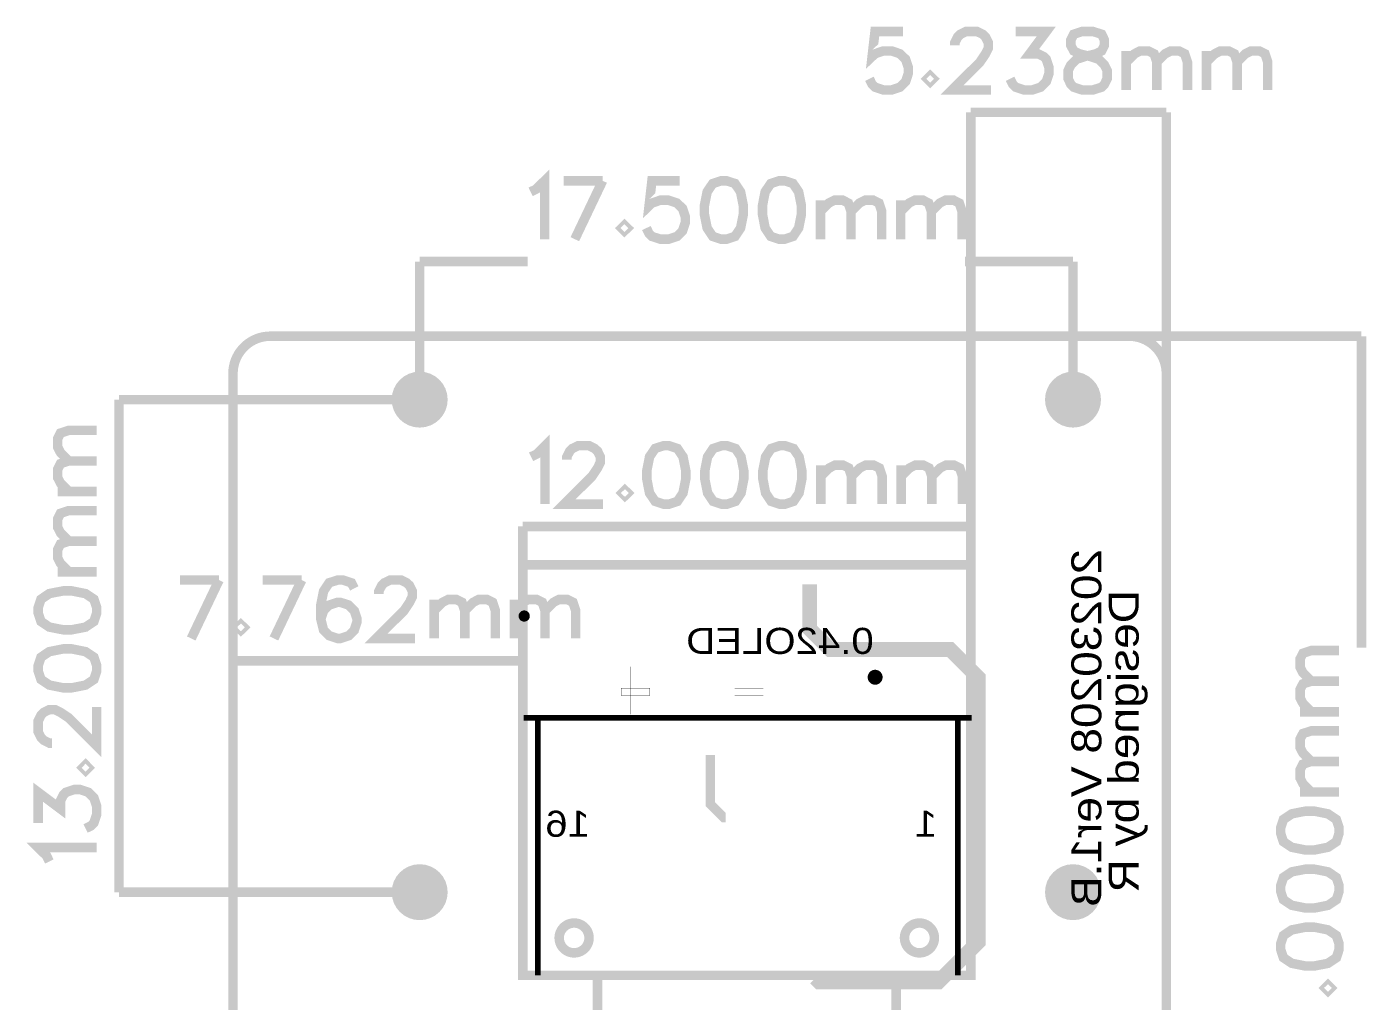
# Model space of a CAD drawing. Header units: millimetres. Extents: x -5.5 to 30.4, y -4.5 to 37.3.
# Drawn here: x -5.52 to 30.35, y 11.18 to 37.29 of the extents above; entities that cross this region are included whole.
import ezdxf
from ezdxf.enums import TextEntityAlignment as Align

# ---------------------------------------------------------------- set-up
doc = ezdxf.new("R2010")
doc.units = ezdxf.units.MM
for name, color, linetype, true_color in [('Board Outline Layer', 7, 'Continuous', 0xff00ff), ('Bottom Layer', 7, 'Continuous', 0x0000ff), ('Bottom Silkscreen Layer', 7, 'Continuous', 0x66cc33), ('Document Layer', 7, 'Continuous', 0x6464ff), ('Multi-Layer', 7, 'Continuous', 0xc0c0c0)]:
    doc.layers.add(name, color=color, linetype=linetype, true_color=true_color)
doc.styles.get("Standard").update_dxf_attribs({"font": 'arial.ttf'})

msp = doc.modelspace()

# ---------------------------------------------------------------- hatches: boundary and pattern name
at = {"layer": 'Multi-Layer'}
for points in [[(4.25, 27.3, 1), (5.75, 27.3, 1)], [(4.25, 27.3, 1), (5.75, 27.3, 1)], [(21.75, 27.3, 1), (23.25, 27.3, 1)], [(21.75, 27.3, 1), (23.25, 27.3, 1)], [(4.25, 14.1, 1), (5.75, 14.1, 1)], [(4.25, 14.1, 1), (5.75, 14.1, 1)], [(21.75, 14.1, 1), (23.25, 14.1, 1)], [(21.75, 14.1, 1), (23.25, 14.1, 1)]]:
    msp.add_hatch(color=256, dxfattribs=at).paths.add_polyline_path(points)

# ---------------------------------------------------------------- linework, layer by layer
at = {"layer": 'Board Outline Layer', "const_width": 0.254}
for points in [[(1, 0, -0.414214), (0, 1), (0, 28, -0.414214), (1, 29)], [(24, 29, -0.414214), (25, 28), (25, 1, -0.414214), (24, 0)]]:
    msp.add_lwpolyline(points, format="xyb", dxfattribs=at)
msp.add_lwpolyline([(1, 29), (24, 29)], dxfattribs=at)
at = {"layer": 'Bottom Layer'}
for points, const_width in [([(15.447, 22.353), (15.447, 21.153), (16, 20.6), (19.214, 20.6), (19.961, 19.853), (19.961, 12.761), (18.9, 11.7), (15.7, 11.7), (15.6, 11.8)], 0.4), ([(12.787, 17.774), (12.787, 16.454), (13.141, 16.1), (13.2, 16.1)], 0.254)]:
    msp.add_lwpolyline(points, dxfattribs=dict(at, const_width=const_width))
at = {"layer": 'Bottom Silkscreen Layer', "const_width": 0.254}
msp.add_lwpolyline([(19.762, 11.874), (19.762, 22.874), (7.762, 22.874), (7.762, 11.874)], close=True, dxfattribs=at)
msp.add_lwpolyline([(19.762, 11.874), (19.762, 22.874), (7.762, 22.874), (7.762, 11.874)], close=True, dxfattribs=at)
at = {"layer": 'Bottom Silkscreen Layer'}
for points, const_width in [([(7.787, 18.774), (19.787, 18.774)], 0.15), ([(7.787, 18.774), (19.787, 18.774)], 0.15), ([(8.162, 18.774), (8.162, 11.874)], 0.15), ([(8.162, 18.774), (8.162, 11.874)], 0.15), ([(19.412, 18.774), (19.412, 11.874)], 0.15), ([(19.412, 18.774), (19.412, 11.874)], 0.15), ([(9.762, 8.874), (9.762, 11.873)], 0.254), ([(9.762, 8.874), (9.762, 11.873)], 0.254), ([(17.763, 11.873), (17.763, 8.874)], 0.254), ([(17.763, 11.873), (17.763, 8.874)], 0.254)]:
    msp.add_lwpolyline(points, dxfattribs=dict(at, const_width=const_width))
at = {"layer": 'Bottom Silkscreen Layer', "const_width": 0.254}
for points in [[(8.737, 12.874, 1), (9.537, 12.874, 1)], [(8.737, 12.874, 1), (9.537, 12.874, 1)], [(17.987, 12.874, 1), (18.787, 12.874, 1)], [(17.987, 12.874, 1), (18.787, 12.874, 1)]]:
    msp.add_lwpolyline(points, format="xyb", close=True, dxfattribs=at)
at = {"layer": 'Document Layer', "const_width": 0.254}
for points in [[(17.942, 37.164), (17.196, 37.164), (17.119, 36.494), (17.196, 36.567), (17.419, 36.643), (17.643, 36.643), (17.866, 36.567), (18.016, 36.42), (18.09, 36.196), (18.09, 36.046), (18.016, 35.823), (17.866, 35.673), (17.643, 35.599), (17.419, 35.599), (17.196, 35.673), (17.119, 35.747), (17.046, 35.897)], [(19.334, 36.793), (19.334, 36.867), (19.411, 37.017), (19.484, 37.09), (19.634, 37.164), (19.931, 37.164), (20.081, 37.09), (20.157, 37.017), (20.231, 36.867), (20.231, 36.717), (20.157, 36.567), (20.007, 36.344), (19.261, 35.599), (20.305, 35.599)], [(20.965, 37.164), (21.785, 37.164), (21.338, 36.567), (21.562, 36.567), (21.712, 36.494), (21.785, 36.42), (21.859, 36.196), (21.859, 36.046), (21.785, 35.823), (21.636, 35.673), (21.412, 35.599), (21.189, 35.599), (20.965, 35.673), (20.889, 35.747), (20.815, 35.897)], [(23.924, 36.643), (23.924, 35.599)], [(23.924, 36.344), (24.148, 36.567), (24.297, 36.643), (24.521, 36.643), (24.671, 36.567), (24.745, 36.344), (24.745, 35.599)], [(24.745, 36.344), (24.968, 36.567), (25.118, 36.643), (25.341, 36.643), (25.491, 36.567), (25.565, 36.344), (25.565, 35.599)], [(26.075, 36.643), (26.075, 35.599)], [(26.075, 36.344), (26.299, 36.567), (26.449, 36.643), (26.672, 36.643), (26.822, 36.567), (26.896, 36.344), (26.896, 35.599)], [(26.896, 36.344), (27.119, 36.567), (27.269, 36.643), (27.493, 36.643), (27.643, 36.567), (27.716, 36.344), (27.716, 35.599)], [(19.762, 22.874), (19.762, 35)], [(19.762, 35), (25, 35)], [(25, 22.866), (25, 35)], [(7.973, 32.867), (8.123, 32.941), (8.346, 33.164), (8.346, 31.599)], [(8.857, 33.164), (9.901, 33.164)], [(9.901, 33.164), (9.156, 31.599)], [(11.968, 33.164), (11.221, 33.164), (11.145, 32.494), (11.221, 32.567), (11.445, 32.643), (11.668, 32.643), (11.892, 32.567), (12.042, 32.42), (12.116, 32.196), (12.116, 32.046), (12.042, 31.823), (11.892, 31.673), (11.668, 31.599), (11.445, 31.599), (11.221, 31.673), (11.145, 31.747), (11.072, 31.897)], [(15.735, 32.643), (15.735, 31.599)], [(15.735, 32.344), (15.959, 32.567), (16.108, 32.643), (16.332, 32.643), (16.482, 32.567), (16.555, 32.344), (16.555, 31.599)], [(16.555, 32.344), (16.779, 32.567), (16.929, 32.643), (17.152, 32.643), (17.302, 32.567), (17.376, 32.344), (17.376, 31.599)], [(17.886, 32.643), (17.886, 31.599)], [(17.886, 32.344), (18.11, 32.567), (18.26, 32.643), (18.483, 32.643), (18.633, 32.567), (18.707, 32.344), (18.707, 31.599)], [(18.707, 32.344), (18.93, 32.567), (19.08, 32.643), (19.304, 32.643), (19.454, 32.567), (19.527, 32.344), (19.527, 31.599)], [(5, 27.3), (5, 31)], [(5, 31), (7.897, 31)], [(19.603, 31), (22.5, 31)], [(22.5, 27.3), (22.5, 31)], [(24, 29), (30.227, 29)], [(30.227, 29), (30.227, 20.652)], [(5, 27.3), (-3.053, 27.3)], [(-3.053, 27.3), (-3.053, 14.1)], [(-4.396, 25.657), (-4.62, 25.88), (-4.696, 26.03), (-4.696, 26.254), (-4.62, 26.404), (-4.396, 26.477), (-3.652, 26.477)], [(7.985, 25.767), (8.135, 25.841), (8.358, 26.064), (8.358, 24.499)], [(8.942, 25.693), (8.942, 25.767), (9.019, 25.917), (9.092, 25.99), (9.242, 26.064), (9.539, 26.064), (9.689, 25.99), (9.765, 25.917), (9.839, 25.767), (9.839, 25.617), (9.765, 25.467), (9.616, 25.244), (8.869, 24.499), (9.913, 24.499)], [(-4.396, 24.836), (-4.62, 25.06), (-4.696, 25.21), (-4.696, 25.433), (-4.62, 25.583), (-4.396, 25.657), (-3.652, 25.657)], [(15.747, 25.543), (15.747, 24.499)], [(15.747, 25.244), (15.971, 25.467), (16.12, 25.543), (16.344, 25.543), (16.494, 25.467), (16.568, 25.244), (16.568, 24.499)], [(16.568, 25.244), (16.791, 25.467), (16.941, 25.543), (17.164, 25.543), (17.314, 25.467), (17.388, 25.244), (17.388, 24.499)], [(17.898, 25.543), (17.898, 24.499)], [(17.898, 25.244), (18.122, 25.467), (18.272, 25.543), (18.495, 25.543), (18.645, 25.467), (18.719, 25.244), (18.719, 24.499)], [(18.719, 25.244), (18.942, 25.467), (19.092, 25.543), (19.316, 25.543), (19.466, 25.467), (19.539, 25.244), (19.539, 24.499)], [(-4.696, 24.836), (-3.652, 24.836)], [(-4.396, 23.505), (-4.62, 23.729), (-4.696, 23.879), (-4.696, 24.102), (-4.62, 24.252), (-4.396, 24.326), (-3.652, 24.326)], [(7.762, 22.874), (7.762, 23.9)], [(7.762, 23.9), (19.762, 23.9)], [(19.762, 22.874), (19.762, 23.9)], [(-4.396, 22.685), (-4.62, 22.909), (-4.696, 23.058), (-4.696, 23.282), (-4.62, 23.432), (-4.396, 23.505), (-3.652, 23.505)], [(0, 22.863), (0, 20.3)], [(7.762, 22.874), (7.762, 20.3)], [(-4.696, 22.685), (-3.652, 22.685)], [(-1.417, 22.464), (-0.373, 22.464)], [(-0.373, 22.464), (-1.118, 20.899)], [(0.797, 22.464), (1.841, 22.464)], [(1.841, 22.464), (1.097, 20.899)], [(3.249, 22.241), (3.172, 22.39), (2.949, 22.464), (2.799, 22.464), (2.575, 22.39), (2.426, 22.167), (2.352, 21.794), (2.352, 21.42), (2.426, 21.123), (2.575, 20.973), (2.799, 20.899), (2.875, 20.899), (3.099, 20.973), (3.249, 21.123), (3.322, 21.346), (3.322, 21.42), (3.249, 21.644), (3.099, 21.794), (2.875, 21.867), (2.799, 21.867), (2.575, 21.794), (2.426, 21.644), (2.352, 21.42)], [(3.906, 22.093), (3.906, 22.167), (3.983, 22.317), (4.056, 22.39), (4.206, 22.464), (4.503, 22.464), (4.653, 22.39), (4.729, 22.317), (4.803, 22.167), (4.803, 22.017), (4.729, 21.867), (4.58, 21.644), (3.833, 20.899), (4.877, 20.899)], [(5.387, 21.943), (5.387, 20.899)], [(5.387, 21.644), (5.611, 21.867), (5.761, 21.943), (5.984, 21.943), (6.134, 21.867), (6.208, 21.644), (6.208, 20.899)], [(6.208, 21.644), (6.431, 21.867), (6.581, 21.943), (6.805, 21.943), (6.954, 21.867), (7.028, 21.644), (7.028, 20.899)], [(7.539, 21.943), (7.539, 20.899)], [(7.539, 21.644), (7.762, 21.867), (7.912, 21.943), (8.136, 21.943), (8.285, 21.867), (8.359, 21.644), (8.359, 20.899)], [(8.359, 21.644), (8.583, 21.867), (8.732, 21.943), (8.956, 21.943), (9.106, 21.867), (9.179, 21.644), (9.179, 20.899)], [(28.883, 19.755), (28.659, 19.979), (28.583, 20.129), (28.583, 20.352), (28.659, 20.502), (28.883, 20.576), (29.627, 20.576)], [(7.762, 20.3), (0, 20.3)], [(28.883, 18.935), (28.659, 19.158), (28.583, 19.308), (28.583, 19.532), (28.659, 19.682), (28.883, 19.755), (29.627, 19.755)], [(-4.846, 18.095), (-4.92, 18.095), (-5.07, 18.171), (-5.143, 18.245), (-5.217, 18.395), (-5.217, 18.692), (-5.143, 18.842), (-5.07, 18.918), (-4.92, 18.992), (-4.77, 18.992), (-4.62, 18.918), (-4.396, 18.768), (-3.652, 18.022), (-3.652, 19.066)], [(28.583, 18.935), (29.627, 18.935)], [(28.883, 17.604), (28.659, 17.827), (28.583, 17.977), (28.583, 18.201), (28.659, 18.351), (28.883, 18.424), (29.627, 18.424)], [(28.883, 16.783), (28.659, 17.007), (28.583, 17.157), (28.583, 17.38), (28.659, 17.53), (28.883, 17.604), (29.627, 17.604)], [(-5.217, 15.957), (-5.217, 16.777), (-4.62, 16.33), (-4.62, 16.553), (-4.546, 16.703), (-4.473, 16.777), (-4.249, 16.851), (-4.099, 16.851), (-3.876, 16.777), (-3.726, 16.627), (-3.652, 16.404), (-3.652, 16.18), (-3.726, 15.957), (-3.8, 15.88), (-3.949, 15.807)], [(28.583, 16.783), (29.627, 16.783)], [(-4.92, 14.923), (-4.993, 15.073), (-5.217, 15.296), (-3.652, 15.296)], [(5, 14.1), (-3.053, 14.1)]]:
    msp.add_lwpolyline(points, dxfattribs=at)
at = {"layer": 'Document Layer'}
for points, const_width in [([(22.743, 37.164), (22.519, 37.09), (22.443, 36.941), (22.443, 36.793), (22.519, 36.643), (22.669, 36.567), (22.967, 36.494), (23.19, 36.42), (23.34, 36.27), (23.414, 36.12), (23.414, 35.897), (23.34, 35.747), (23.266, 35.673), (23.04, 35.599), (22.743, 35.599), (22.519, 35.673), (22.443, 35.747), (22.37, 35.897), (22.37, 36.12), (22.443, 36.27), (22.593, 36.42), (22.817, 36.494), (23.116, 36.567), (23.266, 36.643), (23.34, 36.793), (23.34, 36.941), (23.266, 37.09), (23.04, 37.164)], 0.254), ([(18.674, 35.97), (18.6, 35.897), (18.674, 35.823), (18.75, 35.897)], 0.254), ([(13.073, 33.164), (12.85, 33.09), (12.7, 32.867), (12.626, 32.494), (12.626, 32.27), (12.7, 31.897), (12.85, 31.673), (13.073, 31.599), (13.223, 31.599), (13.446, 31.673), (13.596, 31.897), (13.67, 32.27), (13.67, 32.494), (13.596, 32.867), (13.446, 33.09), (13.223, 33.164)], 0.254), ([(14.628, 33.164), (14.404, 33.09), (14.254, 32.867), (14.181, 32.494), (14.181, 32.27), (14.254, 31.897), (14.404, 31.673), (14.628, 31.599), (14.777, 31.599), (15.001, 31.673), (15.151, 31.897), (15.225, 32.27), (15.225, 32.494), (15.151, 32.867), (15.001, 33.09), (14.777, 33.164)], 0.254), ([(10.485, 31.97), (10.411, 31.897), (10.485, 31.823), (10.561, 31.897)], 0.254), ([(11.531, 26.064), (11.307, 25.99), (11.157, 25.767), (11.084, 25.394), (11.084, 25.17), (11.157, 24.797), (11.307, 24.573), (11.531, 24.499), (11.681, 24.499), (11.904, 24.573), (12.054, 24.797), (12.128, 25.17), (12.128, 25.394), (12.054, 25.767), (11.904, 25.99), (11.681, 26.064)], 0.254), ([(13.085, 26.064), (12.862, 25.99), (12.712, 25.767), (12.638, 25.394), (12.638, 25.17), (12.712, 24.797), (12.862, 24.573), (13.085, 24.499), (13.235, 24.499), (13.459, 24.573), (13.608, 24.797), (13.682, 25.17), (13.682, 25.394), (13.608, 25.767), (13.459, 25.99), (13.235, 26.064)], 0.254), ([(14.64, 26.064), (14.416, 25.99), (14.266, 25.767), (14.193, 25.394), (14.193, 25.17), (14.266, 24.797), (14.416, 24.573), (14.64, 24.499), (14.79, 24.499), (15.013, 24.573), (15.163, 24.797), (15.237, 25.17), (15.237, 25.394), (15.163, 25.767), (15.013, 25.99), (14.79, 26.064)], 0.254), ([(10.497, 24.87), (10.423, 24.797), (10.497, 24.723), (10.573, 24.797)], 0.254), ([(-5.217, 21.578), (-5.143, 21.354), (-4.92, 21.204), (-4.546, 21.131), (-4.323, 21.131), (-3.949, 21.204), (-3.726, 21.354), (-3.652, 21.578), (-3.652, 21.727), (-3.726, 21.951), (-3.949, 22.101), (-4.323, 22.175), (-4.546, 22.175), (-4.92, 22.101), (-5.143, 21.951), (-5.217, 21.727)], 0.254), ([(0.211, 21.27), (0.137, 21.197), (0.211, 21.123), (0.287, 21.197)], 0.254), ([(-5.217, 20.023), (-5.143, 19.8), (-4.92, 19.65), (-4.546, 19.576), (-4.323, 19.576), (-3.949, 19.65), (-3.726, 19.8), (-3.652, 20.023), (-3.652, 20.173), (-3.726, 20.397), (-3.949, 20.546), (-4.323, 20.62), (-4.546, 20.62), (-4.92, 20.546), (-5.143, 20.397), (-5.217, 20.173)], 0.254), ([(10.649, 18.865), (10.649, 20.145), (10.841, 20.145), (10.841, 18.865)], 0.00508), ([(10.395, 19.373), (10.395, 19.565), (11.163, 19.565), (11.163, 19.373)], 0.00508), ([(14.205, 19.373), (14.205, 19.565), (13.437, 19.565), (13.437, 19.373)], 0.00508), ([(-4.023, 17.435), (-3.949, 17.361), (-3.876, 17.435), (-3.949, 17.511)], 0.254), ([(28.063, 15.676), (28.136, 15.453), (28.36, 15.303), (28.733, 15.229), (28.957, 15.229), (29.33, 15.303), (29.554, 15.453), (29.627, 15.676), (29.627, 15.826), (29.554, 16.049), (29.33, 16.199), (28.957, 16.273), (28.733, 16.273), (28.36, 16.199), (28.136, 16.049), (28.063, 15.826)], 0.254), ([(28.063, 14.122), (28.136, 13.898), (28.36, 13.748), (28.733, 13.674), (28.957, 13.674), (29.33, 13.748), (29.554, 13.898), (29.627, 14.122), (29.627, 14.271), (29.554, 14.495), (29.33, 14.645), (28.957, 14.718), (28.733, 14.718), (28.36, 14.645), (28.136, 14.495), (28.063, 14.271)], 0.254), ([(28.063, 12.567), (28.136, 12.344), (28.36, 12.194), (28.733, 12.12), (28.957, 12.12), (29.33, 12.194), (29.554, 12.344), (29.627, 12.567), (29.627, 12.717), (29.554, 12.94), (29.33, 13.09), (28.957, 13.164), (28.733, 13.164), (28.36, 13.09), (28.136, 12.94), (28.063, 12.717)], 0.254), ([(29.256, 11.533), (29.33, 11.46), (29.404, 11.533), (29.33, 11.609)], 0.254)]:
    msp.add_lwpolyline(points, close=True, dxfattribs=dict(at, const_width=const_width))
for points, const_width in [([(7.725, 21.5, 1), (7.875, 21.5, 1)], 0.15), ([(7.725, 21.5, 1), (7.875, 21.5, 1)], 0.15), ([(17.1, 19.86, 1), (17.3, 19.86, 1)], 0.2), ([(17.1, 19.86, 1), (17.3, 19.86, 1)], 0.2)]:
    msp.add_lwpolyline(points, format="xyb", close=True, dxfattribs=dict(at, const_width=const_width))

# ---------------------------------------------------------------- texts
at = {"layer": 'Bottom Silkscreen Layer', "text_generation_flag": 2, "width": 1.1}
for s, height, p in [('20230208 Ver1.B', 0.80258, (23.5, 23.3)), ('Designed by R', 0.80477, (24.5, 22.2))]:
    msp.add_text(s, height=height, rotation=-270, dxfattribs=at).set_placement(p, align=Align.BOTTOM_LEFT)
for s, p in [('0.42OLED', (17.162, 20.274)), ('0.42OLED', (17.162, 20.274)), ('16', (9.562, 15.374)), ('16', (9.562, 15.374)), ('1', (18.862, 15.374)), ('1', (18.862, 15.374))]:
    msp.add_text(s, height=0.7, dxfattribs=at).set_placement(p, align=Align.BOTTOM_LEFT)

doc.saveas('drawing.dxf')
